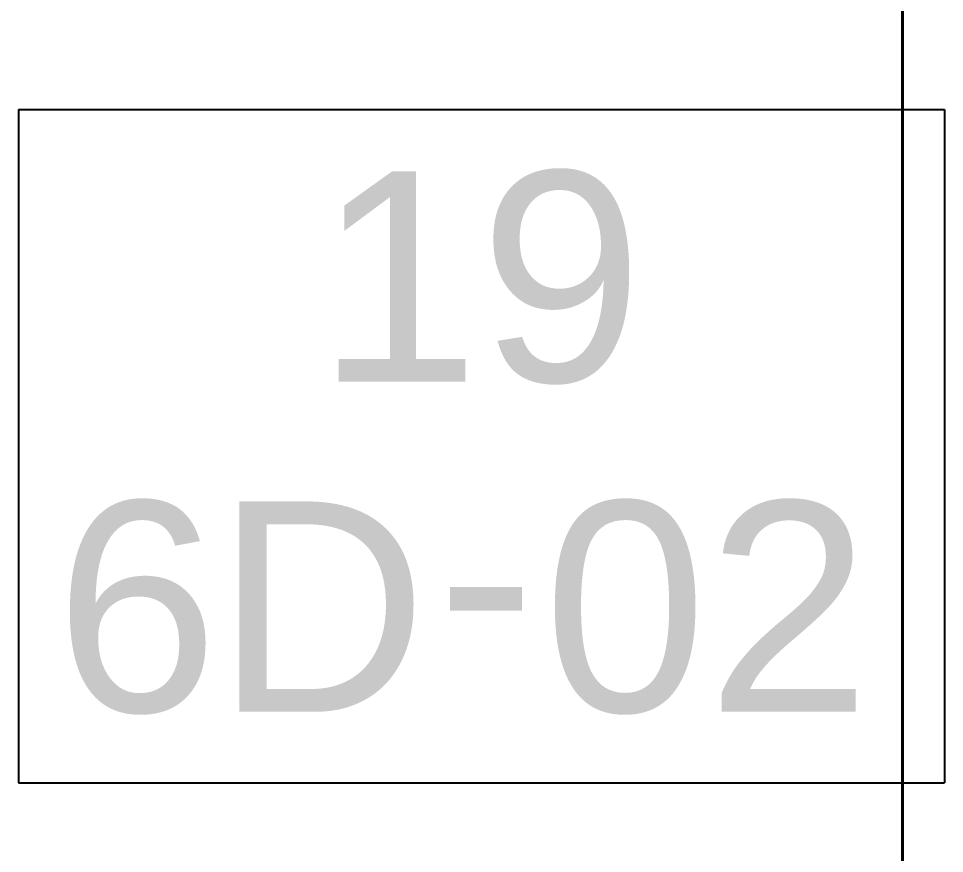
# Model space of a CAD drawing. Header units: millimetres. Extents: x -187664 to 435448, y -313239 to 299894.
# Drawn here: x 84100 to 85200, y -224162 to -223170 of the extents above; entities that cross this region are included whole.
import ezdxf

# ---------------------------------------------------------------- set-up
doc = ezdxf.new("R2010")
doc.units = ezdxf.units.MM
doc.layers.add('A-DOOR-IDEN', color=7, linetype='Continuous', lineweight=25)
doc.layers.add('I-WALL-E', color=7, linetype='Continuous', lineweight=35)
doc.styles.add('Arial_1', font='arial.ttf', dxfattribs={"height": 250})

# ---------------------------------------------------------------- blocks, each defined once
blk = doc.blocks.new('DPA_Door Tag - Standard-4918896-2150-01 ENTRANCE 1 ELEVATION 4')
at = {"layer": 'A-DOOR-IDEN', "color": 7}
for p, q in [((16747, 104617), (16747, 103817)), ((16747, 104617), (17847, 104617)), ((17847, 104617), (17847, 103817)), ((16747, 103817), (17847, 103817))]:
    blk.add_line(p, q, dxfattribs=at)
at = {"layer": 'A-DOOR-IDEN', "color": 7, "lineweight": 9, "insert": (17244.2, 104189), "char_height": 250, "width": 144.304, "attachment_point": 1, "style": 'Arial_1'}
blk.add_mtext('-', dxfattribs=at)

msp = doc.modelspace()

# ---------------------------------------------------------------- linework, layer by layer
at = {"layer": 'I-WALL-E', "color": 7}
for p, q in [((85149.647, -222345.198), (85149.647, -224245.198)), ((85149.647, -224245.198), (85149.647, -222395.198))]:
    msp.add_line(p, q, dxfattribs=at)

# ---------------------------------------------------------------- block references
at = {"layer": 'A-DOOR-IDEN', "color": 7, "lineweight": 9}
msp.add_blockref('DPA_Door Tag - Standard-4918896-2150-01 ENTRANCE 1 ELEVATION 4', (67352.626, -327895.198), dxfattribs=at)

# ---------------------------------------------------------------- texts
at = {"layer": 'A-DOOR-IDEN', "color": 7, "lineweight": 9, "char_height": 250, "attachment_point": 1, "style": 'Arial_1'}
for s, insert, width in [('19', (84453.175, -223351.719), 464.97875), ('6', (84142.938, -223743.864), 232.48937), ('D', (84333.407, -223743.864), 304.64125), ('02', (84723.21, -223743.864), 464.97875)]:
    msp.add_mtext(s, dxfattribs=dict(at, insert=insert, width=width))

doc.saveas('drawing.dxf')
